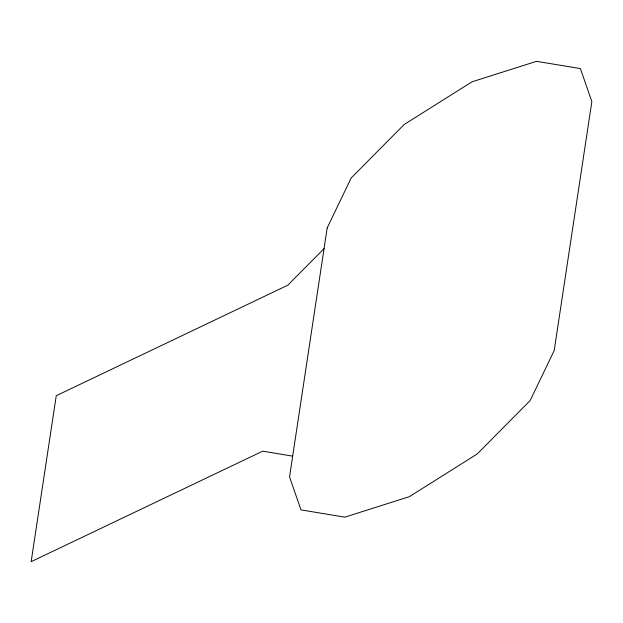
<?xml version="1.0" encoding="UTF-8"?>
<svg xmlns="http://www.w3.org/2000/svg" width="623" height="623" viewBox="0 0 623 623"><rect width="100%" height="100%" fill="white"/><g stroke="black" fill="none" stroke-linecap="round" stroke-linejoin="round"><path stroke-width="0.93" d="M324.053 248.616L287.826 285.194L56.249 395.714L31.15 561.673L262.727 451.161L292.67 456.161M327.184 227.917L289.539 476.86L300.995 509.894L344.838 517.152L409.319 496.695L477.163 454.003L530.196 400.511L554.197 350.562L591.85 101.611L580.395 68.585L536.551 61.327L472.07 81.784L404.218 124.475L351.193 177.968L327.184 227.917"/></g></svg>
